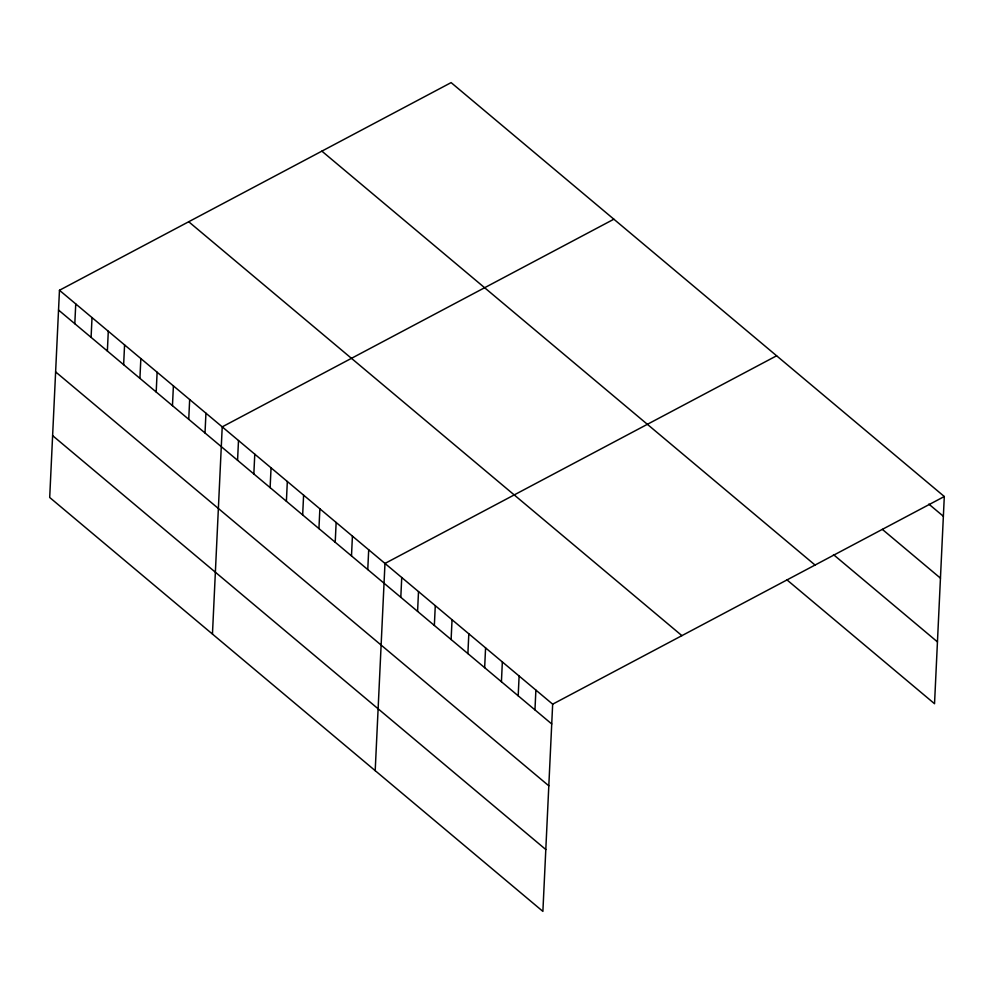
<?xml version="1.0" encoding="UTF-8"?>
<svg xmlns="http://www.w3.org/2000/svg" width="994" height="994" viewBox="0 0 994 994"><rect width="100%" height="100%" fill="white"/><g stroke="black" fill="none" stroke-linecap="round" stroke-linejoin="round"><path stroke-width="1.49" d="M59.466 290.273L49.7 497.485L542.886 911.386L552.664 704.174L59.466 290.273L451.114 82.614L944.3 496.515L934.534 703.727L786.962 579.887M74.811 323.709L75.743 303.94M91.088 337.376L92.02 317.595M107.364 351.031L108.296 331.25M123.641 364.686L124.573 344.906M139.918 378.354L140.85 358.573M156.195 392.009L157.127 372.228M172.459 405.664L173.403 385.883M188.736 419.319L189.668 399.551M205.012 432.986L205.944 413.206M212.455 634.073L222.221 426.861L613.87 219.202M237.566 460.297L238.498 440.516M253.843 473.964L254.775 454.183M270.12 487.619L271.051 467.839M286.396 501.274L287.328 481.494M302.661 514.929L303.605 495.149M318.937 528.597L319.869 508.816M335.214 542.252L336.146 522.471M351.491 555.907L352.423 536.126M367.768 569.562L368.699 549.794M375.198 770.661L384.976 563.449L776.612 355.79M400.806 597.295L401.738 577.526M417.579 611.372L418.511 591.592M434.353 625.45L435.285 605.669M451.114 639.515L452.046 619.734M467.888 653.592L468.82 633.812M484.65 667.657L485.581 647.877M501.423 681.735L502.355 661.954M518.185 695.812L519.116 676.032M534.958 709.878L535.89 690.097M552.664 704.174L944.3 496.515M928.831 504.095L943.368 516.284M882.324 529.355L940.448 578.148M833.481 554.627L937.441 641.875M321.87 151.138L815.055 565.039M188.711 221.749L681.896 635.638M58.534 310.053L551.72 723.955M55.627 371.905L548.812 785.807M52.62 435.633L545.805 849.535"/></g></svg>
